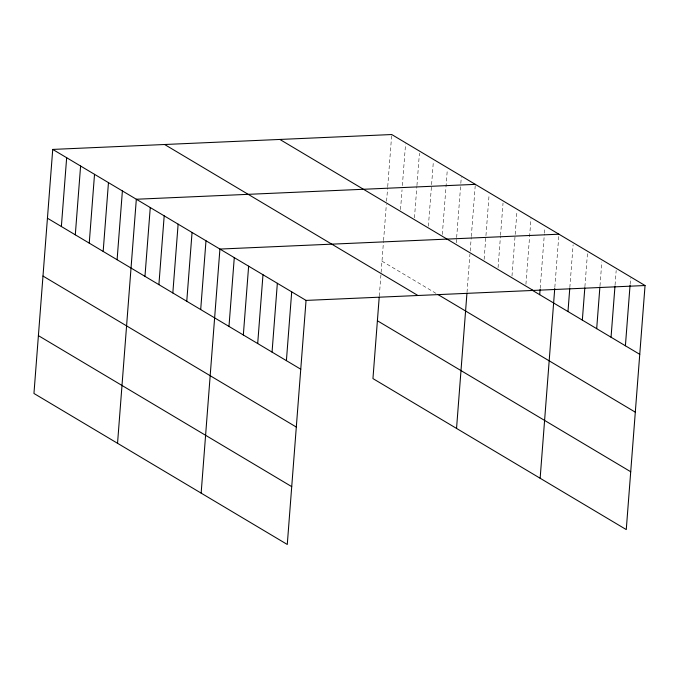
<?xml version="1.0" encoding="UTF-8"?>
<svg xmlns="http://www.w3.org/2000/svg" width="679" height="679" viewBox="0 0 679 679"><rect width="100%" height="100%" fill="white"/><g stroke="black" fill="none" stroke-linecap="round" stroke-linejoin="round"><path stroke-width="0.51" stroke-dasharray="3.4 2.55" d="M379.289 296.103L383.491 241.554M383.567 240.519L386.351 204.371M386.589 201.256L387.633 187.701M387.717 186.666L391.724 134.535M400.525 209.565L402.044 189.755M402.367 185.588L405.575 143.88M414.453 217.866L416.864 186.589M416.94 185.545L419.427 153.233M428.39 226.175L433.363 161.534M442.326 234.476L447.3 169.843M456.254 242.776L456.577 238.609M456.653 237.565L460.744 184.399M460.829 183.355L461.313 177.1M467.008 292.411L469.944 254.201M470.191 251.086L471.234 237.531M471.311 236.487L475.241 185.409M484.119 259.386L489.092 194.754M498.055 267.696L500.457 236.419M500.542 235.375L503.029 203.055M511.983 275.997L516.957 211.364M525.919 284.306L530.97 218.63M540.17 288.439L544.346 234.23M544.422 233.186L544.83 227.974M554.828 287.361L558.758 236.275M569.825 287.573L573.11 244.83M584.899 286.75L587.471 253.394M599.981 285.927L601.823 261.95M615.055 285.095L616.176 270.505M630.137 284.272L630.613 278.017M381.98 261.177L436.843 293.871"/><path stroke-width="1.02" d="M52.733 149.414L33.95 393.472L287.276 544.465L306.051 300.407L52.733 149.414L391.724 134.535L645.05 285.528L626.267 529.586L372.949 378.593L379.213 297.13M61.365 226.523L66.661 157.715M75.301 234.824L80.597 166.024M89.238 243.133L94.525 174.325M103.166 251.434L108.462 182.634M117.102 259.743L122.39 190.935M117.543 443.294L136.326 199.244L475.325 184.365M144.966 276.353L150.263 207.545M158.894 284.654L164.191 215.854M172.831 292.963L178.127 224.155M186.767 301.264L192.055 232.456M200.695 309.573L205.992 240.765M201.145 493.124L219.92 249.066L558.919 234.196M228.984 326.429L234.28 257.621M243.337 334.985L248.633 266.185M257.697 343.54L262.985 274.74M272.05 352.104L277.346 283.296M286.402 360.659L291.698 291.851M456.543 428.424L466.931 293.447M539.695 294.694L540.094 289.483M540.144 478.254L554.751 288.405M567.984 311.551L569.749 288.617M582.336 320.115L584.823 287.794M596.688 328.67L599.896 286.971M611.049 337.225L614.979 286.139M625.401 345.781L630.053 285.316M306.051 300.407L645.05 285.528M279.858 139.441L533.185 290.442M531.852 290.018L639.754 354.336M437.709 294.397L635.306 412.17M164.598 144.5L417.924 295.501M377.397 320.76L630.723 471.752M47.437 218.214L300.763 369.215M42.981 276.047L296.307 427.049M38.397 335.638L291.724 486.631"/></g></svg>
